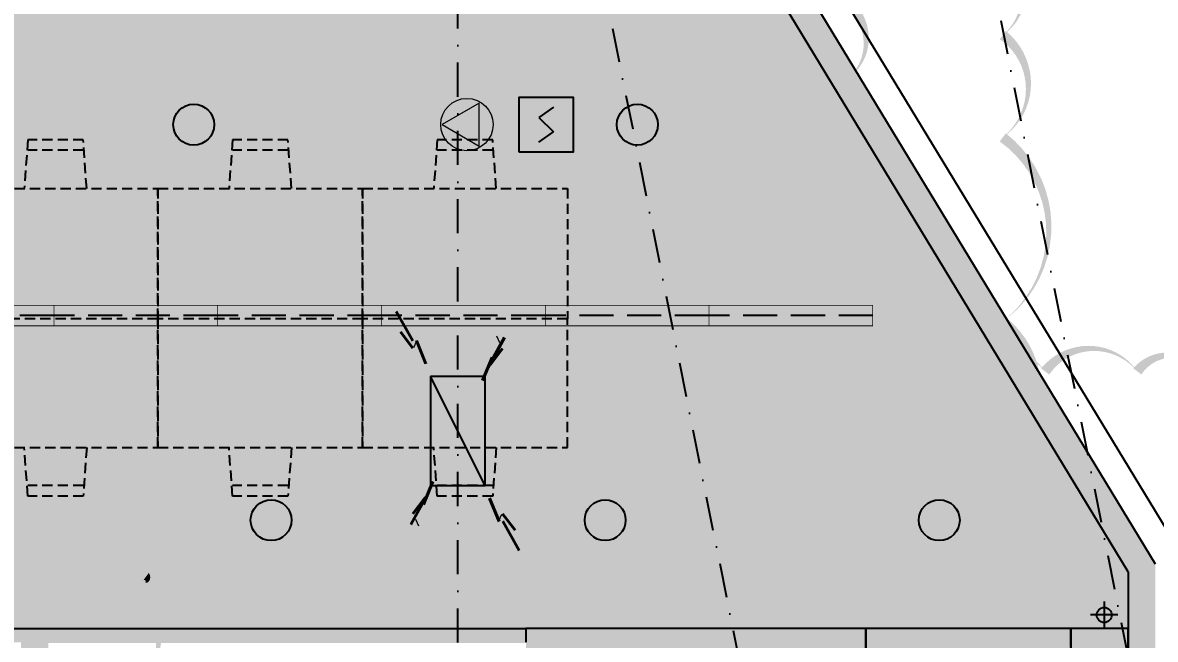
# Model space of a CAD drawing. Extents: x -354516 to 794396, y -401250 to -150594.
# Drawn here: x -24188 to -15889, y -329424 to -324902 of the extents above; entities that cross this region are included whole.
import ezdxf

# ---------------------------------------------------------------- set-up
doc = ezdxf.new("R2010")
doc.units = 0
doc.header["$LTSCALE"] = 1000
doc.header["$MEASUREMENT"] = 0
for name, pattern in [('$0$HIDDEN', [0.375, 0.25, -0.125, 0, 0]), ('DASH', [0.35, 0.25, -0.1]), ('DASHDOT2', [0.5, 0.25, -0.125, 0, -0.125]), ('DOTE', [2.42, 2, -0.2, 0.02, -0.2])]:
    doc.linetypes.add(name, pattern=pattern)
for name, color, linetype in [('0-吊顶边界', 36, 'Continuous'), ('0-火灾自动报警', 1, 'Continuous'), ('0-灯具1', 40, 'Continuous'), ('0-灯具修改0109', 140, 'Continuous'), ('0-设备风口（修改）', 71, 'Continuous'), ('A-轴线1', 1, 'DOTE'), ('BPM', 4, 'Continuous'), ('LINE', 11, 'Continuous'), ('M-DUCT-S-DIFF', 6, 'DASH'), ('P-完成面', 4, 'Continuous'), ('PIPE', 3, 'Continuous'), ('S-PLT', 30, 'Continuous'), ('WALL', 2, 'Continuous'), ('墙体', 7, 'Continuous'), ('家具1', 61, 'Continuous')]:
    doc.layers.add(name, color=color, linetype=linetype)
doc.layers.add('0-地面材质_material hatch', color=251, linetype='Continuous', transparency=0.3)
doc.layers.add('DIM_MODI-天花修改', color=3, linetype='Continuous', plot=False)
doc.styles.add('romans', font='romans', dxfattribs={"width": 0.7})

# ---------------------------------------------------------------- blocks, each defined once
blk = doc.blocks.new('PFV1')
at = {"color": 0, "linetype": 'ByBlock', "lineweight": -2}
for p, q in [((-9, 246), (-256, -179)), ((236, -180), (-9, 246)), ((-256, -179), (236, -180))]:
    blk.add_line(p, q, dxfattribs=at)
blk.add_circle((-9, -38), 300, dxfattribs=at)
blk = doc.blocks.new('TJ-FK3')
for p, q in [((0.5, 0.5), (-0.5, 0.5)), ((-0.5, 0.5), (-0.5, -0.5)), ((0.5, -0.5), (0.5, 0.5)), ((-0.5, -0.5), (0.5, -0.5))]:
    blk.add_line(p, q)
at = {"color": 95}
blk.add_line((-0.5, -0.5), (0.5, 0.5), dxfattribs=at)
at = {"color": 95, "style": 'romans', "width": 0.8}
for height, rotation, text_generation_flag, p in [(0.654, 311.9913, 4, (-0.947, 1.379)), (0.654, 48.0087, 6, (0.947, 1.379)), (0.444, 320.4926, 4, (-0.754, 0.943)), (0.134, 41.9913, 4, (-0.876, 0.783)), (0.444, 123.4899, 6, (-0.95, 0.766)), (0.444, 236.5101, 4, (0.95, 0.766)), (0.444, 39.5074, 6, (0.754, 0.943)), (0.134, 318.0087, 6, (0.876, 0.783)), (0.444, 219.5074, 6, (-0.754, -0.943)), (0.444, 56.5101, 4, (-0.95, -0.766)), (0.444, 303.4899, 6, (0.95, -0.766)), (0.444, 140.4926, 4, (0.754, -0.943)), (0.654, 228.0087, 6, (-0.947, -1.379)), (0.134, 138.0087, 6, (-0.876, -0.783)), (0.134, 221.9913, 4, (0.876, -0.783)), (0.654, 131.9913, 4, (0.947, -1.379))]:
    blk.add_text('-', height=height, rotation=rotation, dxfattribs=dict(at, text_generation_flag=text_generation_flag)).set_placement(p)
blk = doc.blocks.new('$TwtSys$00000128')
h = blk.add_hatch(color=8)
h.dxf.hatch_style = 1
edge = h.paths.add_edge_path()
edge.add_arc((0, 0), 1, 0, 360)
blk.add_circle((0, 0, 0), 1)
blk = doc.blocks.new('PIPE-110')
for p, q in [((87087.5, -205623.5), (87087.5, -205423.5)), ((86987.5, -205523.5), (87187.5, -205523.5))]:
    blk.add_line(p, q)
blk.add_circle((87087.5, -205523.5), 55)
blk = doc.blocks.new('PIPE2')
at = {"layer": 'PIPE', "rotation": 179.999999999999}
blk.add_blockref('PIPE-110', (112899.3, -402437), dxfattribs=at)
blk = doc.blocks.new('A$C21183209')
at = {"layer": '0-灯具1', "color": 3, "linetype": 'DASH'}
blk.add_line((0, 75), (1200, 75), dxfattribs=at)
at = {"layer": '0-灯具1', "const_width": 5}
blk.add_lwpolyline([(0, 0), (1200, 0), (1200, 150), (0, 150)], close=True, dxfattribs=at)
blk = doc.blocks.new('YG')
at = {"layer": 'BPM', "color": 6, "ltscale": 2}
for p, q in [((53, 328), (-53, 253)), ((-53, 253), (53, 147)), ((-53, 72), (53, 147))]:
    blk.add_line(p, q, dxfattribs=at)
at = {"layer": 'BPM'}
blk.add_lwpolyline([(-200, 0), (200, 0), (200, 400), (-200, 400)], close=True, dxfattribs=at)
blk = doc.blocks.new('GRID')
at = {"layer": '墙体', "color": 250, "linetype": 'DASHDOT2', "lineweight": -3}
for p, q in [((20697.5, 81236.4), (37415.8, -2355.2)), ((17951.9, 80687.3), (34670.2, -2904.3)), ((20936.4, 36586.5), (20936.4, 72586.5))]:
    blk.add_line(p, q, dxfattribs=at)

msp = doc.modelspace()

# ---------------------------------------------------------------- hatches: boundary and pattern name
at = {"layer": '0-地面材质_material hatch'}
h = msp.add_hatch(dxfattribs=at)
h.set_pattern_fill('AR-CONC', color=256, scale=75)
h.set_pattern_definition([(50, (-498310856.17, -3090192758), (537.94513695, -47.06410124), [56.25, -618.75]), (355, (-498310856.17, -3090192758), (-104.06350021, 564.144100275), [45, -495]), (100.45144446, (-498310811.34, -3090192761.9), (433.881635045, 517.07999323), [47.805144, -525.856584]), (46.1842, (-498310856.17, -3090192608), (800.430998, -124.1394606), [84.375, -928.125]), (96.63563549, (-498310789.5, -3090192618.35), (700.99645926, 730.58895058), [71.7077565, -788.78532]), (351.18416399, (-498310856.2, -3090192608), (700.9964588, 730.5889502), [67.5, -742.50000075]), (21, (-498310781.17, -3090192645.5), (447.68028909, -301.964168), [56.25, -618.75]), (326, (-498310781.17, -3090192645.5), (182.48649894, 543.86253379), [45, -495]), (71.45144474, (-498310743.86, -3090192670.66), (630.16678255, 241.898364605), [47.8051425, -525.856584]), (37.5, (-498310856.17, -3090192758), (9.119891488, 249.670390373), [0, -489, 0, -502.5, 0, -496.875]), (7.5, (-498310856.17, -3090192758), (197.302153082, 295.808783912), [0, -286.5, 0, -477.75, 0, -189.375]), (327.5, (-498311023.42, -3090192758), (400.366827129, -16.916153801), [0, -187.5, 0, -585, 0, -776.25]), (317.5, (-498311098.4, -3090192758), (437.389627007, 75.07873675), [0, -243.75, 0, -388.5, 0, -551.25])])
h.paths.add_polyline_path([(-16522.9, -329544.6), (-16508.9, -329344.6), (-15889.3, -329344.6), (-15889.3, -328866.2), (-22327.6, -318465.2), (-34004.7, -317221.2), (-35181.4, -317456.5), (-34961.1, -318557.9), (-34470.8, -318459.8), (-34059, -320519), (-33960.9, -320499.4), (-33713.9, -321734.4), (-33812, -321754), (-33459, -323519), (-33360.9, -323499.4), (-33113.9, -324734.4), (-33212, -324754), (-32259, -329519), (-32160.9, -329499.4), (-32050.9, -330049.5), (-26800, -330049.5), (-26800, -329358.3), (-18008.9, -329344.6), (-18022.9, -329544.6)])
at = {"layer": 'WALL'}
h = msp.add_hatch(color=250, dxfattribs=at)
h.dxf.hatch_style = 1
h.paths.add_polyline_path([(-15887.8, -329850), (-15887.8, -328872.1), (-22321.6, -318264.7), (-23403.3, -318149), (-23424.6, -318348.2), (-22441.3, -318453.1), (-16087.8, -328928), (-16087.8, -329850)])
h = msp.add_hatch(color=250, dxfattribs=at)
h.dxf.hatch_style = 1
h.paths.add_polyline_path([(-26800, -329444.6), (-24200, -329444.6), (-24200, -330050), (-26800, -330050)], flags=16)
h.paths.add_polyline_path([(-27000.1, -330250), (-28200, -330250), (-28200, -331000), (-27000.1, -331000)], flags=16)
h.paths.add_polyline_path([(-26350, -336650), (-26350, -336750), (-26800, -336750), (-26800, -336650), (-28200, -336650), (-28200, -334050), (-26900, -334050), (-26900, -333850), (-28200, -333850), (-28200, -331100), (-26900.1, -331100), (-26900.1, -330250), (-21500, -330250), (-21500, -330050), (-24000, -330050), (-24000, -329450), (-20500, -329450), (-20500, -329344.6), (-27000, -329344.6), (-27000, -330050), (-30269.3, -330050), (-30259.5, -330084), (-30252.1, -330150), (-30255.3, -330193.1), (-30269.3, -330250), (-28400, -330250), (-28400, -333650), (-29903.1, -333650), (-30317.2, -331579.4), (-30514, -331615.1), (-30067.1, -333850), (-28400, -333850), (-28400, -336650), (-28949.2, -336650), (-28933.3, -336722.8), (-28934.2, -336785.7), (-28949.2, -336850), (-25250, -336850), (-25250, -336650)])
h = msp.add_hatch(color=250, dxfattribs=at)
h.dxf.hatch_style = 1
h.paths.add_polyline_path([(-18500, -330244.6), (-18500, -329544.6), (-18008.9, -329544.6), (-18008.9, -329344.6), (-18500, -329344.6), (-20500, -329344.6), (-20500, -329444.6), (-20500, -329450), (-20500, -329450), (-20500, -329544.6), (-18700, -329544.6), (-18700, -330044.6), (-20500, -330044.6), (-20500, -330244.6)])
h = msp.add_hatch(color=250, dxfattribs=at)
h.dxf.hatch_style = 1
h.paths.add_polyline_path([(-16508.9, -329344.6), (-16508.9, -329544.6), (-16087.8, -329544.6), (-16087.8, -329344.6)])

# ---------------------------------------------------------------- linework, layer by layer
at = {"layer": '0-吊顶边界', "color": 250}
msp.add_lwpolyline([(-18008.9, -329544.6), (-16508.9, -329544.6), (-16508.9, -329344.6), (-18008.9, -329344.6)], close=True, dxfattribs=at)
at = {"layer": '0-灯具修改0109'}
msp.add_lwpolyline([(-24635.6, -328943.4, 0, 75, 0.5), (-23735.6, -328943.4, 0, 75, 0.5), (-22535.6, -328943.4, 0, 75, 0.5), (-21785.6, -328943.4, 0, 75, 0.5), (-20735.6, -328943.4, 0, 75, 0.5), (-19835.6, -328943.4, 0, 75, 0.5), (-19185.6, -328943.4, 0, 75, 0.5), (-17985.6, -328943.4, 0, 75, 0.5), (-17006.3, -328943.4, 0, 75, 0.5), (-17006.3, -328143.4, 0, 75, 0.5), (-17006.3, -327093.4, 0, 75, 0.5), (-17006.3, -325743.4, 0, 75, 0.5), (-17006.3, -324993.4, 0, 75, 0.5), (-17006.3, -324393.4, 0, 75, 0.5)], format="xyseb", dxfattribs=at)
at = {"layer": '0-设备风口（修改）'}
msp.add_lwpolyline([(-18146.5, -329581, 0, 75, 0.5), (-18146.5, -329086.4, 0, 75, 0.5), (-18146.5, -328530, 0, 75, 0.5), (-18146.5, -328138.5, 0, 75, 0.5), (-18146.5, -327891.2, 0, 75, 0.5), (-18146.5, -327643.9, 0, 75, 0.5), (-18146.5, -327272.9, 0, 75, 0.5), (-18146.5, -327066.9, 0, 75, 0.5), (-18146.5, -326695.9, 0, 75, 0.5), (-18146.5, -326325, 0, 75, 0.5), (-18146.5, -326057.1, 0, 75, 0.5), (-18146.5, -325562.5, 0, 75, 0.5), (-18146.5, -325315.2, 0, 75, 0.5), (-18146.5, -324758.8, 0, 75, 0.5)], format="xyseb", dxfattribs=at)
at = {"layer": 'DIM_MODI-天花修改'}
for points in [[(-15545.6, -327459.5, 0, 75, 0.5), (-16020.6, -327459.5, 0, 75, 0.5), (-16695.6, -327459.5, 0, 75, 0.5), (-17295.6, -327459.5, 0, 75, 0.5), (-17895.6, -327459.5, 0, 75, 0.5), (-18145.6, -327459.5, 0, 75, 0.5), (-18745.6, -327459.5, 0, 75, 0.5), (-19270.6, -327459.5, 0, 75, 0.5), (-19795.6, -327459.5, 0, 75, 0.5), (-20395.6, -327459.5, 0, 75, 0.5), (-20870.6, -327459.5, 0, 75, 0.5), (-21470.6, -327459.5, 0, 75, 0.5), (-21945.6, -327459.5, 0, 75, 0.5), (-22470.6, -327459.5, 0, 75, 0.5), (-22795.6, -327459.5, 0, 75, 0.5), (-23045.6, -327459.5, 0, 75, 0.5), (-23570.6, -327459.5, 0, 75, 0.5), (-24045.6, -327459.5, 0, 75, 0.5), (-24345.6, -327459.5, 0, 75, 0.5)], [(-23286.3, -329634.4, 0, 75, 0.5), (-23286.3, -329259.4, 0, 75, 0.5), (-23286.3, -329009.4, 0, 75, 0.5), (-23286.3, -328967.3, 0, 75, 0.5), (-23886.3, -328967.3, 0, 75, 0.5), (-24336.3, -328967.3, 0, 75, 0.5)]]:
    msp.add_lwpolyline(points, format="xyseb", dxfattribs=at)
at = {"layer": 'P-完成面'}
msp.add_line((-15687.8, -328816.2), (-24419.2, -314420.7), dxfattribs=at)
at = {"layer": 'WALL', "color": 0}
for p, q in [((-15887.8, -328872.1), (-22321.6, -318264.7)), ((-16087.8, -328928), (-22441.3, -318453.1)), ((-16087.8, -328928), (-16087.8, -329850)), ((-27000, -329344.6), (-24000, -329344.6)), ((-24000, -329344.6), (-20500, -329344.6)), ((-20500, -329344.6), (-20500, -329444.6)), ((-18500, -329344.6), (-20500, -329344.6)), ((-18008.9, -329344.6), (-18500, -329344.6)), ((-16087.8, -329344.6), (-16508.9, -329344.6)), ((-16087.8, -329544.6), (-16087.8, -329344.6))]:
    msp.add_line(p, q, dxfattribs=at)
for points in [[(-18008.9, -329544.6), (-18008.9, -329344.6)], [(-16508.9, -329344.6), (-16508.9, -329544.6)]]:
    msp.add_lwpolyline(points, dxfattribs=at)
at = {"layer": '家具1', "color": 137, "linetype": '$0$HIDDEN', "ltscale": 0.3}
for p, q in [((-24150.1, -325761.6), (-24175.5, -326117.2)), ((-23743.7, -325761.6), (-24150.1, -325761.6)), ((-23718.3, -326117.2), (-23743.7, -325761.6)), ((-22650.1, -325761.6), (-22675.5, -326117.2)), ((-22243.7, -325761.6), (-22650.1, -325761.6)), ((-22218.3, -326117.2), (-22243.7, -325761.6)), ((-21150.1, -325761.6), (-21175.5, -326117.2)), ((-20743.7, -325761.6), (-21150.1, -325761.6)), ((-20718.3, -326117.2), (-20743.7, -325761.6)), ((-23743.7, -325837.8), (-24150.1, -325837.8)), ((-22243.7, -325837.8), (-22650.1, -325837.8)), ((-20743.7, -325837.8), (-21150.1, -325837.8)), ((-24696.9, -326117.2), (-23196.9, -326117.2)), ((-23196.9, -326117.2), (-23196.9, -327072.8)), ((-23196.9, -327072.8), (-23196.9, -326117.2)), ((-23196.9, -326117.2), (-21696.9, -326117.2)), ((-21696.9, -326117.2), (-21696.9, -327072.8)), ((-21696.9, -326117.2), (-21696.9, -327072.8)), ((-21696.9, -327072.8), (-21696.9, -326117.2)), ((-21696.9, -326117.2), (-20196.9, -326117.2)), ((-20196.9, -326117.2), (-20196.9, -327072.8)), ((-23196.9, -327072.8), (-24696.9, -327072.8)), ((-23196.9, -328017.4), (-23196.9, -327072.8)), ((-23196.9, -327072.8), (-23196.9, -328017.4)), ((-21696.9, -327072.8), (-23196.9, -327072.8)), ((-21696.9, -328017.4), (-21696.9, -327072.8)), ((-21696.9, -328017.4), (-21696.9, -327072.8)), ((-21696.9, -327072.8), (-21696.9, -328017.4)), ((-20196.9, -327072.8), (-21696.9, -327072.8)), ((-20196.9, -328017.4), (-20196.9, -327072.8)), ((-24696.9, -328017.4), (-23196.9, -328017.4)), ((-24150.1, -328373), (-24175.5, -328017.4)), ((-23718.3, -328017.4), (-23743.7, -328373)), ((-23196.9, -328017.4), (-21696.9, -328017.4)), ((-22650.1, -328373), (-22675.5, -328017.4)), ((-22218.3, -328017.4), (-22243.7, -328373)), ((-21696.9, -328017.4), (-20196.9, -328017.4)), ((-21150.1, -328373), (-21175.5, -328017.4)), ((-20718.3, -328017.4), (-20743.7, -328373)), ((-23743.7, -328296.8), (-24150.1, -328296.8)), ((-22243.7, -328296.8), (-22650.1, -328296.8)), ((-20743.7, -328296.8), (-21150.1, -328296.8)), ((-23743.7, -328373), (-24150.1, -328373)), ((-22243.7, -328373), (-22650.1, -328373)), ((-20743.7, -328373), (-21150.1, -328373))]:
    msp.add_line(p, q, dxfattribs=at)

# ---------------------------------------------------------------- block references
at = {"layer": '0-火灾自动报警', "color": 1, "lineweight": 13, "xscale": 0.6400000000000001, "yscale": 0.6400000000000001, "zscale": 0.6400000000000001, "rotation": 90}
msp.add_blockref('PFV1', (-20957.2, -325643.9, 0), dxfattribs=at)
at = {"layer": '0-灯具1', "rotation": 180}
for p in [(-23958.8, -326975), (-22758.8, -326975), (-21558.8, -326975), (-20358.8, -326975), (-19158.8, -326975), (-17958.8, -326975)]:
    msp.add_blockref('A$C21183209', p, dxfattribs=at)
at = {"layer": 'A-轴线1'}
msp.add_blockref('GRID', (-41936.4, -385036.5), dxfattribs=at)
at = {"layer": 'LINE'}
msp.add_blockref('YG', (-20351.9, -325850), dxfattribs=at)
at = {"layer": 'M-DUCT-S-DIFF', "xscale": 800, "yscale": 400, "rotation": 90}
msp.add_blockref('TJ-FK3', (-21000, -327896.2), dxfattribs=at)
at = {"layer": 'PIPE'}
msp.add_blockref('PIPE2', (-42074.9, -132331.5), dxfattribs=at)
at = {"layer": 'S-PLT', "xscale": 150.0000015, "yscale": 150.0000015, "zscale": 150.0000015}
for p in [(-22934.2, -325650), (-19683.8, -325650), (-22367.2, -328550), (-19919.7, -328550), (-17472.1, -328550)]:
    msp.add_blockref('$TwtSys$00000128', p, dxfattribs=at)

doc.saveas('drawing.dxf')
